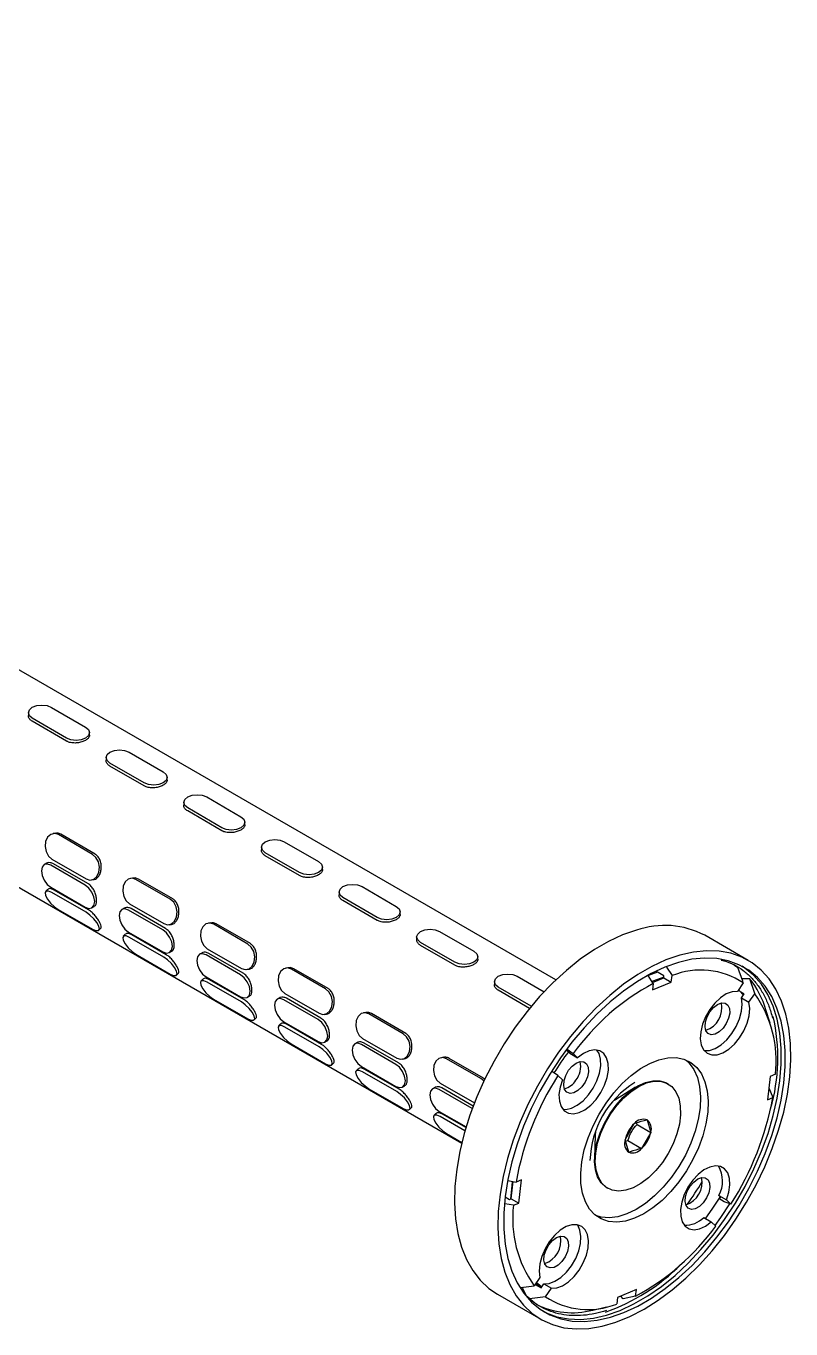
# Model space of a CAD drawing. Extents: x 0 to 3125, y 0 to 2290.
# Drawn here: x 2128.4 to 2270.1, y 1228.9 to 1470.2 of the extents above; entities that cross this region are included whole.
import ezdxf

# ---------------------------------------------------------------- set-up
doc = ezdxf.new("R2010")
doc.units = 0
doc.header["$LTSCALE"] = 10
doc.header["$MEASUREMENT"] = 0
doc.layers.get('0').update_dxf_attribs({"linetype": 'CONTINUOUS'})

msp = doc.modelspace()

# ---------------------------------------------------------------- linework, layer by layer
at = {"color": 7, "linetype": 'Continuous', "lineweight": 25}
for p, q in [((2226.54, 1293.56), (1893.51, 1485.82)), ((1876.06, 1455.6), (2209.1, 1263.34)), ((2128.85, 1343.04), (2128.85, 1342.56)), ((2135.93, 1338.36), (2129.58, 1342.02)), ((2133.11, 1344.05), (2139.45, 1340.39)), ((2135.93, 1337.8), (2129.58, 1341.47)), ((2140.18, 1338.89), (2140.18, 1339.37)), ((2143.23, 1334.74), (2143.23, 1334.26)), ((2147.49, 1335.75), (2153.83, 1332.09)), ((2150.31, 1330.06), (2143.96, 1333.72)), ((2150.31, 1329.5), (2143.96, 1333.16)), ((2154.56, 1330.59), (2154.56, 1331.07)), ((2161.87, 1327.45), (2168.22, 1323.78)), ((2157.62, 1326.43), (2157.62, 1325.95)), ((2164.69, 1321.75), (2158.35, 1325.42)), ((2164.69, 1321.2), (2158.35, 1324.86)), ((2168.95, 1322.29), (2168.95, 1322.77)), ((2133.83, 1320.74), (2133.41, 1320.68)), ((2140.75, 1316.81), (2134.4, 1320.47)), ((2141.2, 1316.88), (2134.85, 1320.54)), ((2172, 1318.13), (2172, 1317.65)), ((2176.25, 1319.15), (2182.6, 1315.48)), ((2133.19, 1315.95), (2139.54, 1312.29)), ((2179.07, 1313.45), (2172.73, 1317.11)), ((2179.07, 1312.9), (2172.73, 1316.56)), ((2132.2, 1315.16), (2131.78, 1314.92)), ((2139.38, 1311.13), (2133.03, 1314.79)), ((2139.85, 1311.41), (2133.51, 1315.07)), ((2183.33, 1313.98), (2183.33, 1314.46)), ((2133.03, 1310.72), (2139.37, 1307.06)), ((2140.53, 1312.09), (2140.94, 1312.15)), ((2148.21, 1312.44), (2147.79, 1312.37)), ((2155.13, 1308.51), (2148.78, 1312.17)), ((2155.58, 1308.58), (2149.23, 1312.24)), ((2190.64, 1310.84), (2196.98, 1307.18)), ((2132.41, 1310.33), (2132.03, 1309.95)), ((2139.53, 1306.09), (2133.19, 1309.75)), ((2139.99, 1306.54), (2133.64, 1310.2)), ((2186.38, 1309.83), (2186.38, 1309.35)), ((2193.46, 1305.15), (2187.11, 1308.81)), ((2193.46, 1304.59), (2187.11, 1308.26)), ((2134.39, 1306.62), (2140.74, 1302.96)), ((2140.62, 1306.94), (2141.04, 1307.18)), ((2146.58, 1306.85), (2146.17, 1306.61)), ((2153.76, 1302.83), (2147.41, 1306.49)), ((2147.58, 1307.65), (2153.92, 1303.99)), ((2154.24, 1303.1), (2147.89, 1306.77)), ((2197.71, 1305.68), (2197.71, 1306.16)), ((2154.91, 1303.78), (2155.33, 1303.85)), ((2162.59, 1304.14), (2162.18, 1304.07)), ((2169.51, 1300.21), (2163.17, 1303.87)), ((2169.96, 1300.28), (2163.62, 1303.94)), ((2141.9, 1302.76), (2142.27, 1303.13)), ((2146.79, 1302.02), (2146.41, 1301.65)), ((2147.41, 1302.42), (2153.76, 1298.76)), ((2153.92, 1297.79), (2147.57, 1301.45)), ((2154.37, 1298.23), (2148.02, 1301.9)), ((2200.76, 1301.52), (2200.76, 1301.04)), ((2205.02, 1302.54), (2211.37, 1298.88)), ((2262.13, 1297.19), (2254.11, 1301.83)), ((2155, 1298.63), (2155.42, 1298.87)), ((2160.96, 1298.55), (2160.55, 1298.31)), ((2161.96, 1299.35), (2168.3, 1295.68)), ((2168.62, 1294.8), (2162.27, 1298.46)), ((2207.84, 1296.84), (2201.49, 1300.51)), ((2207.84, 1296.29), (2201.49, 1299.95)), ((2148.78, 1298.32), (2155.12, 1294.65)), ((2168.14, 1294.53), (2161.8, 1298.19)), ((2212.1, 1297.38), (2212.1, 1297.86)), ((2259.51, 1296.39), (2260.27, 1295.86)), ((2156.28, 1294.45), (2156.66, 1294.83)), ((2161.17, 1293.72), (2160.8, 1293.35)), ((2161.79, 1294.12), (2168.14, 1290.45)), ((2168.75, 1289.93), (2162.41, 1293.59)), ((2169.29, 1295.48), (2169.71, 1295.55)), ((2176.98, 1295.83), (2176.56, 1295.77)), ((2183.89, 1291.9), (2177.55, 1295.57)), ((2184.34, 1291.97), (2178, 1295.64)), ((2219.4, 1294.24), (2224.36, 1291.37)), ((2244.57, 1292.91), (2243.61, 1294.39)), ((2245.37, 1294.99), (2243.71, 1294.4)), ((2244.45, 1293.1), (2246.51, 1293.96)), ((2246.55, 1294.31), (2245.04, 1295.19)), ((2246.51, 1293.96), (2246.55, 1294.31)), ((2246.51, 1293.96), (2247.92, 1293.15)), ((2247.04, 1295.92), (2248.06, 1294.36)), ((2247.92, 1293.15), (2248.06, 1294.36)), ((2260.97, 1293.84), (2262.39, 1293.84)), ((2168.3, 1289.48), (2161.95, 1293.15)), ((2215.15, 1293.22), (2215.15, 1292.74)), ((2221.99, 1288.68), (2215.88, 1292.2)), ((2221.68, 1288.3), (2215.88, 1291.65)), ((2244.43, 1291.7), (2247.92, 1293.15)), ((2244.57, 1292.91), (2244.43, 1291.7)), ((2261.25, 1293.01), (2260.18, 1291.45)), ((2261.4, 1290.98), (2260.76, 1291.35)), ((2163.16, 1290.01), (2169.5, 1286.35)), ((2169.38, 1290.33), (2169.8, 1290.57)), ((2175.35, 1290.25), (2174.93, 1290.01)), ((2182.52, 1286.22), (2176.18, 1289.89)), ((2176.34, 1291.04), (2182.69, 1287.38)), ((2183, 1286.5), (2176.66, 1290.16)), ((2260.89, 1290.24), (2261.4, 1290.98)), ((2260.89, 1290.24), (2262.3, 1289.43)), ((2262.3, 1289.43), (2263.38, 1290.98)), ((2170.66, 1286.15), (2171.04, 1286.53)), ((2183.67, 1287.18), (2184.09, 1287.24)), ((2191.36, 1287.53), (2190.94, 1287.46)), ((2198.28, 1283.6), (2191.93, 1287.26)), ((2198.73, 1283.67), (2192.38, 1287.33)), ((2266.22, 1285.54), (2265.45, 1288.01)), ((2175.56, 1285.42), (2175.18, 1285.04)), ((2176.18, 1285.81), (2182.52, 1282.15)), ((2182.68, 1281.18), (2176.34, 1284.84)), ((2183.13, 1281.63), (2176.79, 1285.29)), ((2177.54, 1281.71), (2183.89, 1278.05)), ((2183.77, 1282.03), (2184.18, 1282.27)), ((2189.73, 1281.95), (2189.31, 1281.71)), ((2196.91, 1277.92), (2190.56, 1281.58)), ((2190.72, 1282.74), (2197.07, 1279.08)), ((2197.38, 1278.2), (2191.04, 1281.86)), ((2205.74, 1279.23), (2205.33, 1279.16)), ((2228.76, 1280.33), (2228.39, 1280.55)), ((2228.61, 1280.71), (2229.75, 1279.93)), ((2229.15, 1279.97), (2228.76, 1280.33)), ((2229.15, 1279.97), (2230.56, 1279.15)), ((2230.56, 1279.15), (2229.75, 1279.93)), ((2185.04, 1277.85), (2185.42, 1278.22)), ((2189.94, 1277.12), (2189.56, 1276.74)), ((2190.56, 1277.51), (2196.9, 1273.85)), ((2197.52, 1273.33), (2191.17, 1276.99)), ((2198.06, 1278.88), (2198.47, 1278.94)), ((2212.66, 1275.3), (2206.31, 1278.96)), ((2213.11, 1275.37), (2206.76, 1279.03)), ((2226.93, 1275.85), (2225.76, 1276.66)), ((2197.07, 1272.88), (2190.72, 1276.54)), ((2205.11, 1274.44), (2211.45, 1270.78)), ((2213.2, 1274.85), (2212.66, 1275.3)), ((2226.93, 1275.85), (2227.74, 1275.08)), ((2247.33, 1274.31), (2247.18, 1274.4)), ((2266.23, 1275.67), (2265.74, 1271.36)), ((2267.21, 1276.08), (2266.23, 1275.67)), ((2191.92, 1273.41), (2198.27, 1269.75)), ((2198.15, 1273.72), (2198.57, 1273.96)), ((2204.11, 1273.64), (2203.7, 1273.4)), ((2211.06, 1269.75), (2204.94, 1273.28)), ((2211.23, 1270.21), (2205.42, 1273.56)), ((2241.31, 1273.68), (2237.57, 1271.36)), ((2265.99, 1273.58), (2266.01, 1273.57)), ((2266.01, 1273.57), (2266.72, 1271.77)), ((2199.43, 1269.55), (2199.8, 1269.92)), ((2265.74, 1271.36), (2266.72, 1271.77)), ((2204.32, 1268.81), (2203.94, 1268.44)), ((2204.94, 1269.21), (2209.91, 1266.34)), ((2209.69, 1265.59), (2205.1, 1268.24)), ((2209.87, 1266.2), (2205.55, 1268.69)), ((2241.58, 1266.79), (2241.44, 1267.13)), ((2243.44, 1267.65), (2244.11, 1265.33)), ((2206.31, 1265.11), (2209.13, 1263.48)), ((2233.84, 1264.89), (2233.7, 1260.5)), ((2239.37, 1263.96), (2241.07, 1266.96)), ((2241.58, 1266.79), (2244.11, 1265.33)), ((2244.11, 1265.33), (2242.42, 1262.32)), ((2240.05, 1261.63), (2239.37, 1263.96)), ((2239.44, 1263.72), (2239.88, 1263.79)), ((2239.88, 1263.79), (2242.42, 1262.32)), ((2217.63, 1256.41), (2219.16, 1256.13)), ((2218.25, 1253.04), (2218.61, 1256.23)), ((2220.15, 1256.54), (2219.16, 1256.13)), ((2219.66, 1252.23), (2220.15, 1256.54)), ((2236.01, 1255.06), (2236.16, 1254.97)), ((2217.13, 1253.4), (2217.96, 1252.92)), ((2217.96, 1252.92), (2218.25, 1253.04)), ((2218.25, 1253.04), (2219.66, 1252.23)), ((2255.64, 1251.29), (2256.99, 1253.34)), ((2256.73, 1253.64), (2258.14, 1252.82)), ((2257.12, 1253.27), (2256.73, 1253.64)), ((2257.69, 1252.46), (2256.73, 1253.09)), ((2256.99, 1253.34), (2257.12, 1253.27)), ((2258.95, 1252.05), (2258.14, 1252.82)), ((2218.67, 1251.82), (2217.07, 1252.11)), ((2218.67, 1251.82), (2219.66, 1252.23)), ((2254.18, 1249.27), (2255.64, 1251.29)), ((2253.92, 1249.56), (2255.33, 1248.75)), ((2255.33, 1248.75), (2256.14, 1247.97)), ((2223.59, 1238.47), (2222.51, 1236.92)), ((2221.04, 1235.15), (2220.27, 1236.63)), ((2222.68, 1237.16), (2223.79, 1236.52)), ((2223.55, 1236.87), (2223.89, 1236.67)), ((2223.79, 1236.52), (2224.3, 1237.26)), ((2224.3, 1237.26), (2225.71, 1236.45)), ((2224.63, 1234.89), (2225.71, 1236.45)), ((2241.46, 1236.2), (2237.96, 1234.75)), ((2241.32, 1234.99), (2241.46, 1236.2)), ((2215.72, 1235.34), (2223.75, 1230.7)), ((2237.96, 1234.75), (2237.83, 1233.54)), ((2239.01, 1234.48), (2238.59, 1235.01)), ((2241.32, 1234.99), (2239.01, 1234.48)), ((2233.36, 1232.42), (2235.89, 1233))]:
    msp.add_line(p, q, dxfattribs=at)
at = {"color": 7, "linetype": 'Continuous', "lineweight": 25, "flags": 128}
for points in [[(2129.58, 1342.02), (2129.04, 1342.49), (2128.85, 1343.04), (2129.04, 1343.59), (2129.58, 1344.06), (2130.39, 1344.37), (2131.34, 1344.48), (2132.3, 1344.37), (2133.11, 1344.05)], [(2139.45, 1340.39), (2139.99, 1339.92), (2140.18, 1339.37), (2139.99, 1338.82), (2139.45, 1338.36), (2138.64, 1338.05), (2137.69, 1337.94), (2136.74, 1338.05), (2135.93, 1338.36)], [(2143.96, 1333.72), (2143.42, 1334.19), (2143.23, 1334.74), (2143.42, 1335.29), (2143.96, 1335.75), (2144.77, 1336.06), (2145.73, 1336.17), (2146.68, 1336.06), (2147.49, 1335.75)], [(2153.83, 1332.09), (2154.38, 1331.62), (2154.56, 1331.07), (2154.38, 1330.52), (2153.83, 1330.05), (2153.03, 1329.74), (2152.07, 1329.63), (2151.12, 1329.74), (2150.31, 1330.06)], [(2158.35, 1325.42), (2157.81, 1325.88), (2157.62, 1326.43), (2157.81, 1326.98), (2158.35, 1327.45), (2159.16, 1327.76), (2160.11, 1327.87), (2161.06, 1327.76), (2161.87, 1327.45)], [(2168.22, 1323.78), (2168.76, 1323.32), (2168.95, 1322.77), (2168.76, 1322.22), (2168.22, 1321.75), (2167.41, 1321.44), (2166.45, 1321.33), (2165.5, 1321.44), (2164.69, 1321.75)], [(2134.4, 1320.47), (2133.68, 1320.69), (2132.98, 1320.53), (2132.4, 1320.02), (2132.03, 1319.23), (2131.94, 1318.29), (2132.12, 1317.33), (2132.56, 1316.51), (2133.19, 1315.95)], [(2172.73, 1317.11), (2172.19, 1317.58), (2172, 1318.13), (2172.19, 1318.68), (2172.73, 1319.15), (2173.54, 1319.46), (2174.49, 1319.57), (2175.45, 1319.46), (2176.25, 1319.15)], [(2139.54, 1312.29), (2140.26, 1312.07), (2140.96, 1312.23), (2141.54, 1312.75), (2141.9, 1313.53), (2142, 1314.48), (2141.82, 1315.43), (2141.37, 1316.25), (2140.75, 1316.81)], [(2182.6, 1315.48), (2183.14, 1315.02), (2183.33, 1314.46), (2183.14, 1313.91), (2182.6, 1313.45), (2181.79, 1313.14), (2180.84, 1313.03), (2179.88, 1313.14), (2179.07, 1313.45)], [(2133.03, 1314.79), (2132.36, 1315.03), (2131.78, 1314.92), (2131.4, 1314.48), (2131.27, 1313.78), (2131.4, 1312.92), (2131.78, 1312.04), (2132.35, 1311.27), (2133.03, 1310.72)], [(2139.37, 1307.06), (2140.05, 1306.82), (2140.62, 1306.94), (2141, 1307.38), (2141.14, 1308.08), (2141, 1308.93), (2140.62, 1309.82), (2140.05, 1310.59), (2139.38, 1311.13)], [(2148.78, 1312.17), (2148.06, 1312.39), (2147.36, 1312.23), (2146.78, 1311.72), (2146.42, 1310.93), (2146.32, 1309.99), (2146.51, 1309.03), (2146.95, 1308.21), (2147.58, 1307.65)], [(2187.11, 1308.81), (2186.57, 1309.28), (2186.38, 1309.83), (2186.57, 1310.38), (2187.11, 1310.84), (2187.92, 1311.15), (2188.87, 1311.26), (2189.83, 1311.15), (2190.64, 1310.84)], [(2133.19, 1309.75), (2132.56, 1310.02), (2132.12, 1310.01), (2131.93, 1309.73), (2132.03, 1309.2), (2132.39, 1308.53), (2132.97, 1307.8), (2133.67, 1307.13), (2134.39, 1306.62)], [(2153.92, 1303.99), (2154.64, 1303.77), (2155.34, 1303.93), (2155.92, 1304.44), (2156.29, 1305.23), (2156.38, 1306.17), (2156.2, 1307.13), (2155.76, 1307.95), (2155.13, 1308.51)], [(2140.74, 1302.96), (2141.37, 1302.69), (2141.81, 1302.7), (2142, 1302.98), (2141.9, 1303.51), (2141.53, 1304.18), (2140.96, 1304.91), (2140.26, 1305.58), (2139.53, 1306.09)], [(2147.41, 1306.49), (2146.74, 1306.73), (2146.17, 1306.61), (2145.78, 1306.17), (2145.65, 1305.47), (2145.78, 1304.62), (2146.16, 1303.74), (2146.74, 1302.96), (2147.41, 1302.42)], [(2196.98, 1307.18), (2197.52, 1306.71), (2197.71, 1306.16), (2197.52, 1305.61), (2196.98, 1305.15), (2196.17, 1304.83), (2195.22, 1304.72), (2194.27, 1304.83), (2193.46, 1305.15)], [(2163.17, 1303.87), (2162.45, 1304.09), (2161.74, 1303.93), (2161.16, 1303.41), (2160.8, 1302.63), (2160.7, 1301.68), (2160.89, 1300.73), (2161.33, 1299.91), (2161.96, 1299.35)], [(2147.57, 1301.45), (2146.94, 1301.72), (2146.5, 1301.71), (2146.32, 1301.42), (2146.41, 1300.9), (2146.78, 1300.22), (2147.35, 1299.5), (2148.06, 1298.83), (2148.78, 1298.32)], [(2153.76, 1298.76), (2154.43, 1298.52), (2155, 1298.63), (2155.38, 1299.07), (2155.52, 1299.77), (2155.39, 1300.63), (2155, 1301.51), (2154.43, 1302.28), (2153.76, 1302.83)], [(2201.49, 1300.51), (2200.95, 1300.97), (2200.76, 1301.52), (2200.95, 1302.07), (2201.49, 1302.54), (2202.3, 1302.85), (2203.26, 1302.96), (2204.21, 1302.85), (2205.02, 1302.54)], [(2241.48, 1302.79), (2238.91, 1301.89), (2236.3, 1300.68), (2233.67, 1299.18), (2231.06, 1297.39), (2228.49, 1295.32), (2225.97, 1293.01), (2223.54, 1290.48), (2221.21, 1287.73), (2219.02, 1284.81), (2216.97, 1281.74), (2215.09, 1278.54), (2213.39, 1275.25), (2211.89, 1271.9), (2210.61, 1268.52), (2209.56, 1265.14), (2208.74, 1261.79), (2208.17, 1258.5), (2207.85, 1255.31), (2207.78, 1252.24), (2207.96, 1249.32), (2208.4, 1246.59), (2209.08, 1244.06), (2210, 1241.76), (2211.16, 1239.71), (2212.54, 1237.92), (2214.13, 1236.43), (2215.72, 1235.34)], [(2161.8, 1298.19), (2161.12, 1298.42), (2160.55, 1298.31), (2160.17, 1297.87), (2160.03, 1297.17), (2160.17, 1296.31), (2160.55, 1295.43), (2161.12, 1294.66), (2161.79, 1294.12)], [(2168.3, 1295.68), (2169.02, 1295.47), (2169.73, 1295.63), (2170.3, 1296.14), (2170.67, 1296.93), (2170.77, 1297.87), (2170.58, 1298.82), (2170.14, 1299.64), (2169.51, 1300.21)], [(2211.37, 1298.88), (2211.91, 1298.41), (2212.1, 1297.86), (2211.91, 1297.31), (2211.37, 1296.84), (2210.56, 1296.53), (2209.6, 1296.42), (2208.65, 1296.53), (2207.84, 1296.84)], [(2249.51, 1298.15), (2246.93, 1297.26), (2244.32, 1296.05), (2241.7, 1294.54), (2239.09, 1292.75), (2236.51, 1290.69), (2234, 1288.38), (2231.57, 1285.84), (2229.24, 1283.1), (2227.04, 1280.18), (2224.99, 1277.1), (2223.11, 1273.91), (2221.42, 1270.62), (2219.92, 1267.27), (2218.64, 1263.88), (2217.59, 1260.5), (2216.77, 1257.15), (2216.2, 1253.87), (2215.88, 1250.67), (2215.81, 1247.61), (2215.99, 1244.69), (2216.42, 1241.95), (2217.11, 1239.42), (2218.03, 1237.12), (2219.19, 1235.07), (2220.57, 1233.29), (2222.15, 1231.8), (2223.93, 1230.6), (2225.89, 1229.72), (2228.01, 1229.15), (2230.27, 1228.92), (2232.64, 1229), (2235.12, 1229.42), (2237.66, 1230.16), (2240.25, 1231.21), (2242.87, 1232.57), (2245.49, 1234.22), (2248.09, 1236.15), (2250.64, 1238.33), (2253.12, 1240.76), (2255.5, 1243.41), (2257.76, 1246.24), (2259.89, 1249.24), (2261.85, 1252.38), (2263.64, 1255.63), (2265.24, 1258.95), (2266.63, 1262.32), (2267.8, 1265.71), (2268.74, 1269.08), (2269.43, 1272.4), (2269.88, 1275.64), (2270.08, 1278.78), (2270.02, 1281.77), (2269.71, 1284.6), (2269.15, 1287.24), (2268.35, 1289.66), (2267.31, 1291.83), (2266.04, 1293.75), (2264.55, 1295.39), (2262.87, 1296.74), (2260.99, 1297.78), (2258.95, 1298.5), (2256.76, 1298.91), (2254.44, 1298.98), (2252.02, 1298.73), (2249.51, 1298.15)], [(2155.12, 1294.65), (2155.75, 1294.38), (2156.19, 1294.39), (2156.38, 1294.68), (2156.28, 1295.2), (2155.92, 1295.88), (2155.34, 1296.61), (2154.64, 1297.28), (2153.92, 1297.79)], [(2249.25, 1296.82), (2246.74, 1295.94), (2244.19, 1294.76), (2241.63, 1293.28), (2239.08, 1291.51), (2236.57, 1289.48), (2234.12, 1287.21), (2231.76, 1284.71), (2229.5, 1282.01), (2227.38, 1279.14), (2225.4, 1276.12), (2223.59, 1272.98), (2221.97, 1269.76), (2220.55, 1266.48), (2219.35, 1263.17), (2218.37, 1259.88), (2217.63, 1256.62), (2217.13, 1253.43), (2216.89, 1250.35), (2216.89, 1247.39), (2217.14, 1244.6), (2217.65, 1241.99), (2218.39, 1239.59), (2219.38, 1237.43), (2220.58, 1235.52), (2222.01, 1233.89), (2223.64, 1232.55), (2225.45, 1231.51), (2227.43, 1230.78), (2229.56, 1230.37), (2231.82, 1230.28), (2234.19, 1230.52), (2236.64, 1231.08), (2239.15, 1231.96), (2241.7, 1233.14), (2244.26, 1234.62), (2246.8, 1236.39), (2249.31, 1238.42), (2251.76, 1240.69), (2254.13, 1243.19), (2256.38, 1245.89), (2258.51, 1248.76), (2260.49, 1251.78), (2262.29, 1254.92), (2263.91, 1258.14), (2265.33, 1261.42), (2266.54, 1264.73), (2267.52, 1268.02), (2268.26, 1271.28), (2268.75, 1274.47), (2269, 1277.55), (2269, 1280.51), (2268.74, 1283.3), (2268.24, 1285.91), (2267.49, 1288.31), (2266.51, 1290.47), (2265.3, 1292.38), (2263.88, 1294.01), (2262.25, 1295.35), (2260.44, 1296.39), (2258.46, 1297.12), (2256.33, 1297.53), (2254.07, 1297.62), (2251.7, 1297.38), (2249.25, 1296.82)], [(2224.15, 1232.21), (2224.74, 1231.91), (2226.72, 1231.18), (2228.85, 1230.77), (2231.11, 1230.69), (2233.48, 1230.93), (2235.93, 1231.49), (2238.44, 1232.36), (2240.99, 1233.55), (2243.55, 1235.03), (2246.1, 1236.79), (2248.61, 1238.82), (2251.06, 1241.1), (2253.42, 1243.6), (2255.68, 1246.3), (2257.8, 1249.17), (2259.78, 1252.19), (2261.59, 1255.33), (2263.21, 1258.55), (2264.63, 1261.83), (2265.83, 1265.13), (2266.81, 1268.43), (2267.55, 1271.69), (2268.05, 1274.87), (2268.29, 1277.96), (2268.29, 1280.91), (2268.04, 1283.71), (2267.53, 1286.32), (2266.79, 1288.71), (2265.81, 1290.88), (2264.6, 1292.78), (2263.17, 1294.42), (2261.54, 1295.76), (2261.03, 1296.1)], [(2168.14, 1290.45), (2168.81, 1290.22), (2169.38, 1290.33), (2169.77, 1290.77), (2169.9, 1291.47), (2169.77, 1292.33), (2169.39, 1293.21), (2168.81, 1293.98), (2168.14, 1294.53)], [(2177.55, 1295.57), (2176.83, 1295.78), (2176.13, 1295.62), (2175.55, 1295.11), (2175.18, 1294.32), (2175.09, 1293.38), (2175.27, 1292.43), (2175.71, 1291.61), (2176.34, 1291.04)], [(2215.88, 1292.2), (2215.34, 1292.67), (2215.15, 1293.22), (2215.34, 1293.77), (2215.88, 1294.24), (2216.69, 1294.55), (2217.64, 1294.66), (2218.59, 1294.55), (2219.4, 1294.24)], [(2246.53, 1294.1), (2244.49, 1293.33), (2244.43, 1293.3)], [(2261.25, 1293.01), (2261.15, 1293.32), (2260.27, 1295.86)], [(2262.39, 1293.84), (2263.27, 1291.3), (2263.38, 1290.98)], [(2161.95, 1293.15), (2161.33, 1293.42), (2160.88, 1293.41), (2160.7, 1293.12), (2160.79, 1292.6), (2161.16, 1291.92), (2161.74, 1291.19), (2162.44, 1290.52), (2163.16, 1290.01)], [(2182.69, 1287.38), (2183.41, 1287.16), (2184.11, 1287.32), (2184.69, 1287.84), (2185.05, 1288.62), (2185.15, 1289.57), (2184.96, 1290.52), (2184.52, 1291.34), (2183.89, 1291.9)], [(2260.18, 1291.45), (2259.18, 1291.38), (2258.1, 1290.97), (2257.01, 1290.26), (2255.97, 1289.28), (2255.04, 1288.09), (2254.26, 1286.75), (2253.69, 1285.34), (2253.36, 1283.95), (2253.28, 1282.65), (2253.47, 1281.51), (2253.9, 1280.6), (2254.56, 1279.98), (2255.4, 1279.66), (2256.39, 1279.69), (2257.46, 1280.04), (2258.55, 1280.71), (2259.6, 1281.66), (2260.55, 1282.82), (2261.35, 1284.14), (2261.96, 1285.54), (2262.33, 1286.94), (2262.44, 1288.26), (2262.3, 1289.43)], [(2261.26, 1290.78), (2260.61, 1291.51), (2260.38, 1291.74)], [(2169.5, 1286.35), (2170.13, 1286.08), (2170.57, 1286.09), (2170.76, 1286.38), (2170.66, 1286.9), (2170.3, 1287.58), (2169.72, 1288.3), (2169.02, 1288.97), (2168.3, 1289.48)], [(2176.18, 1289.89), (2175.5, 1290.12), (2174.93, 1290.01), (2174.55, 1289.57), (2174.41, 1288.87), (2174.55, 1288.01), (2174.93, 1287.13), (2175.5, 1286.36), (2176.18, 1285.81)], [(2253.99, 1280.48), (2254.98, 1280.5), (2256.05, 1280.86), (2257.14, 1281.53), (2258.19, 1282.47), (2259.14, 1283.63), (2259.94, 1284.95), (2260.55, 1286.35), (2260.92, 1287.75), (2261.03, 1289.07), (2260.89, 1290.24)], [(2255.07, 1287.68), (2255.74, 1288.47), (2256.49, 1289.03), (2257.23, 1289.3), (2257.89, 1289.25), (2258.39, 1288.9), (2258.68, 1288.26), (2258.73, 1287.42), (2258.54, 1286.47), (2258.11, 1285.5), (2257.51, 1284.63), (2256.79, 1283.95), (2256.04, 1283.52), (2255.33, 1283.41), (2254.74, 1283.62), (2254.34, 1284.12), (2254.17, 1284.87), (2254.24, 1285.78), (2254.55, 1286.75), (2255.07, 1287.68)], [(2191.93, 1287.26), (2191.21, 1287.48), (2190.51, 1287.32), (2189.93, 1286.81), (2189.56, 1286.02), (2189.47, 1285.08), (2189.65, 1284.12), (2190.09, 1283.3), (2190.72, 1282.74)], [(2176.34, 1284.84), (2175.71, 1285.11), (2175.27, 1285.1), (2175.08, 1284.82), (2175.18, 1284.29), (2175.54, 1283.62), (2176.12, 1282.89), (2176.82, 1282.22), (2177.54, 1281.71)], [(2182.52, 1282.15), (2183.2, 1281.92), (2183.77, 1282.03), (2184.15, 1282.47), (2184.28, 1283.17), (2184.15, 1284.03), (2183.77, 1284.91), (2183.2, 1285.68), (2182.52, 1286.22)], [(2190.56, 1281.58), (2189.89, 1281.82), (2189.31, 1281.71), (2188.93, 1281.27), (2188.8, 1280.56), (2188.93, 1279.71), (2189.31, 1278.83), (2189.88, 1278.06), (2190.56, 1277.51)], [(2197.07, 1279.08), (2197.79, 1278.86), (2198.49, 1279.02), (2199.07, 1279.53), (2199.44, 1280.32), (2199.53, 1281.26), (2199.35, 1282.22), (2198.9, 1283.04), (2198.28, 1283.6)], [(2183.89, 1278.05), (2184.52, 1277.78), (2184.96, 1277.79), (2185.14, 1278.08), (2185.05, 1278.6), (2184.68, 1279.27), (2184.11, 1280), (2183.4, 1280.67), (2182.68, 1281.18)], [(2206.31, 1278.96), (2205.59, 1279.18), (2204.89, 1279.02), (2204.31, 1278.5), (2203.95, 1277.72), (2203.85, 1276.77), (2204.04, 1275.82), (2204.48, 1275), (2205.11, 1274.44)], [(2227.74, 1275.08), (2227.31, 1273.67), (2227.12, 1272.32), (2227.19, 1271.1), (2227.52, 1270.09), (2228.09, 1269.34), (2228.86, 1268.89), (2229.79, 1268.77), (2230.83, 1268.99), (2231.92, 1269.53), (2233, 1270.36), (2234, 1271.44), (2234.87, 1272.7), (2235.56, 1274.08), (2236.03, 1275.49), (2236.26, 1276.85), (2236.23, 1278.09), (2235.94, 1279.14), (2235.4, 1279.93), (2234.66, 1280.43), (2233.75, 1280.6), (2232.73, 1280.44), (2231.64, 1279.94), (2230.56, 1279.15)], [(2227.83, 1269.61), (2228.38, 1269.59), (2229.42, 1269.8), (2230.51, 1270.34), (2231.59, 1271.17), (2232.59, 1272.25), (2233.46, 1273.52), (2234.15, 1274.89), (2234.62, 1276.3), (2234.85, 1277.66), (2234.82, 1278.91), (2234.53, 1279.95), (2234.15, 1280.57)], [(2235.83, 1270.73), (2237.28, 1272.65), (2238.85, 1274.38), (2240.51, 1275.89), (2242.22, 1277.14), (2243.94, 1278.11), (2245.64, 1278.78), (2247.29, 1279.14), (2248.84, 1279.17), (2250.27, 1278.87), (2251.54, 1278.26), (2252.63, 1277.35), (2253.51, 1276.14), (2254.16, 1274.68), (2254.58, 1272.99), (2254.75, 1271.11), (2254.67, 1269.07), (2254.33, 1266.92), (2253.76, 1264.71), (2252.95, 1262.49), (2251.93, 1260.3), (2250.72, 1258.18), (2249.34, 1256.19), (2247.83, 1254.36), (2246.21, 1252.73), (2244.53, 1251.35), (2242.81, 1250.23), (2241.09, 1249.41), (2239.41, 1248.9), (2237.81, 1248.71), (2236.31, 1248.84), (2234.96, 1249.29), (2233.78, 1250.06), (2232.79, 1251.12), (2232.02, 1252.46), (2231.48, 1254.04), (2231.19, 1255.83), (2231.15, 1257.8), (2231.36, 1259.89), (2231.81, 1262.08), (2232.5, 1264.3), (2233.42, 1266.51), (2234.54, 1268.67), (2235.83, 1270.73)], [(2190.72, 1276.54), (2190.09, 1276.81), (2189.65, 1276.8), (2189.46, 1276.51), (2189.56, 1275.99), (2189.92, 1275.32), (2190.5, 1274.59), (2191.2, 1273.92), (2191.92, 1273.41)], [(2196.9, 1273.85), (2197.58, 1273.61), (2198.15, 1273.72), (2198.53, 1274.16), (2198.67, 1274.87), (2198.53, 1275.72), (2198.15, 1276.6), (2197.58, 1277.38), (2196.91, 1277.92)], [(2228.91, 1276.82), (2229.58, 1277.6), (2230.32, 1278.16), (2231.06, 1278.44), (2231.72, 1278.39), (2232.22, 1278.03), (2232.52, 1277.4), (2232.57, 1276.56), (2232.37, 1275.6), (2231.95, 1274.64), (2231.35, 1273.76), (2230.63, 1273.08), (2229.87, 1272.66), (2229.16, 1272.54), (2228.58, 1272.75), (2228.17, 1273.25), (2228, 1274), (2228.07, 1274.91), (2228.39, 1275.88), (2228.91, 1276.82)], [(2250.56, 1278.77), (2251.22, 1278.16), (2252.1, 1276.96), (2252.75, 1275.49), (2253.17, 1273.8), (2253.34, 1271.92), (2253.26, 1269.88), (2252.92, 1267.74), (2252.35, 1265.53), (2251.54, 1263.3), (2250.52, 1261.11), (2249.31, 1258.99), (2247.93, 1257), (2246.42, 1255.17), (2244.8, 1253.55), (2243.12, 1252.16), (2241.4, 1251.05), (2239.68, 1250.23), (2238, 1249.71), (2236.4, 1249.52), (2234.9, 1249.65), (2233.92, 1249.94)], [(2236.01, 1255.06), (2235.78, 1255.2), (2234.92, 1256), (2234.27, 1257.09), (2233.86, 1258.41), (2233.7, 1259.94), (2233.79, 1261.63), (2234.13, 1263.41), (2234.72, 1265.24), (2235.52, 1267.05), (2236.52, 1268.78), (2237.68, 1270.39), (2238.97, 1271.81), (2240.34, 1273.01), (2241.75, 1273.94), (2243.16, 1274.57), (2244.51, 1274.89), (2245.78, 1274.88), (2246.91, 1274.54), (2247.18, 1274.4)], [(2249.41, 1266.86), (2248.94, 1265.05), (2248.25, 1263.22), (2247.34, 1261.44), (2246.26, 1259.77), (2245.03, 1258.25), (2243.69, 1256.93), (2242.3, 1255.86), (2240.88, 1255.08), (2239.49, 1254.6), (2238.18, 1254.45), (2236.98, 1254.62), (2235.93, 1255.12), (2235.07, 1255.92), (2234.42, 1257), (2234.01, 1258.33), (2233.85, 1259.86), (2233.94, 1261.54), (2234.28, 1263.32), (2234.87, 1265.15), (2235.67, 1266.96), (2236.67, 1268.7), (2237.83, 1270.3), (2239.12, 1271.72), (2240.49, 1272.92), (2241.9, 1273.85), (2243.31, 1274.48), (2244.66, 1274.8), (2245.93, 1274.79), (2247.06, 1274.46), (2248.01, 1273.8), (2248.77, 1272.86), (2249.3, 1271.65), (2249.59, 1270.22), (2249.62, 1268.6), (2249.41, 1266.86)], [(2198.27, 1269.75), (2198.9, 1269.48), (2199.34, 1269.48), (2199.53, 1269.77), (2199.43, 1270.29), (2199.07, 1270.97), (2198.49, 1271.7), (2197.79, 1272.37), (2197.07, 1272.88)], [(2204.94, 1273.28), (2204.27, 1273.51), (2203.7, 1273.4), (2203.31, 1272.96), (2203.18, 1272.26), (2203.31, 1271.4), (2203.69, 1270.52), (2204.27, 1269.75), (2204.94, 1269.21)], [(2237.57, 1271.36), (2237.24, 1271.14), (2237.09, 1271.03)], [(2205.1, 1268.24), (2204.47, 1268.51), (2204.03, 1268.5), (2203.85, 1268.21), (2203.94, 1267.69), (2204.31, 1267.01), (2204.88, 1266.28), (2205.59, 1265.61), (2206.31, 1265.11)], [(2233.89, 1265.48), (2233.87, 1265.37), (2233.84, 1264.89)], [(2258.14, 1252.82), (2258.58, 1254.23), (2258.77, 1255.58), (2258.69, 1256.8), (2258.36, 1257.81), (2257.8, 1258.56), (2257.03, 1259.01), (2256.1, 1259.13), (2255.06, 1258.91), (2253.97, 1258.37), (2252.89, 1257.54), (2251.89, 1256.46), (2251.01, 1255.2), (2250.32, 1253.82), (2249.85, 1252.41), (2249.63, 1251.05), (2249.66, 1249.81), (2249.95, 1248.76), (2250.48, 1247.97), (2251.22, 1247.47), (2252.13, 1247.3), (2253.16, 1247.46), (2254.25, 1247.96), (2255.33, 1248.75)], [(2218.46, 1256.25), (2218.36, 1255.49), (2218.14, 1252.99)], [(2251.4, 1255.35), (2252.07, 1256.13), (2252.82, 1256.69), (2253.56, 1256.97), (2254.22, 1256.92), (2254.72, 1256.56), (2255.01, 1255.93), (2255.06, 1255.09), (2254.86, 1254.13), (2254.44, 1253.17), (2253.84, 1252.29), (2253.12, 1251.61), (2252.37, 1251.19), (2251.66, 1251.07), (2251.07, 1251.28), (2250.67, 1251.78), (2250.49, 1252.53), (2250.57, 1253.44), (2250.88, 1254.41), (2251.4, 1255.35)], [(2256.02, 1248.08), (2257.1, 1249.58), (2258.77, 1252.1)], [(2258.95, 1252.05), (2258.82, 1252.09), (2257.69, 1252.46)], [(2225.71, 1236.45), (2226.71, 1236.52), (2227.78, 1236.93), (2228.87, 1237.64), (2229.92, 1238.62), (2230.85, 1239.81), (2231.62, 1241.15), (2232.19, 1242.56), (2232.52, 1243.95), (2232.6, 1245.25), (2232.42, 1246.39), (2231.99, 1247.3), (2231.33, 1247.92), (2230.48, 1248.23), (2229.5, 1248.21), (2228.43, 1247.86), (2227.34, 1247.19), (2226.29, 1246.24), (2225.33, 1245.08), (2224.53, 1243.76), (2223.93, 1242.36), (2223.56, 1240.96), (2223.44, 1239.64), (2223.59, 1238.47)], [(2224.3, 1237.26), (2225.3, 1237.33), (2226.37, 1237.74), (2227.46, 1238.45), (2228.51, 1239.44), (2229.44, 1240.63), (2230.21, 1241.96), (2230.78, 1243.37), (2231.11, 1244.76), (2231.19, 1246.06), (2231.01, 1247.2), (2230.58, 1248.11), (2230.48, 1248.23)], [(2225.23, 1244.48), (2225.9, 1245.27), (2226.65, 1245.83), (2227.39, 1246.1), (2228.05, 1246.05), (2228.55, 1245.69), (2228.84, 1245.06), (2228.89, 1244.22), (2228.7, 1243.27), (2228.28, 1242.3), (2227.67, 1241.43), (2226.96, 1240.74), (2226.2, 1240.32), (2225.49, 1240.21), (2224.9, 1240.41), (2224.5, 1240.92), (2224.33, 1241.67), (2224.4, 1242.58), (2224.72, 1243.55), (2225.23, 1244.48)], [(2219.96, 1236.59), (2220.03, 1236.6), (2222.51, 1236.92)], [(2223.47, 1236.91), (2222.95, 1237.09), (2222.7, 1237.19)], [(2222.8, 1237.34), (2223.37, 1236.97), (2223.55, 1236.87)], [(2222.94, 1237.54), (2223.18, 1237.32), (2223.93, 1236.73)], [(2224.63, 1234.89), (2222.16, 1234.57), (2221.72, 1234.52)]]:
    msp.add_lwpolyline(points, dxfattribs=at)
at = {"color": 7, "linetype": 'Continuous', "lineweight": 25}
for centre, radius, start, end in [((2246.68, 1287.7), 15.96, 62.2867, 109.0361), ((2253.38, 1281.2), 14.19, 56.2842, 112.0012), ((2249.25, 1283.21), 16.9, 16.5112, 38.974), ((2265.5, 1254.07), 44.12, 118.3194, 144.1297), ((2252.95, 1288.39), 4.35, 287.939, 12.0664), ((2245.92, 1278.55), 21.43, 353.4027, 35.4743), ((2232.93, 1279.2), 34.72, 344.0852, 12.6755), ((2273.66, 1246.29), 56.2, 142.8434, 147.6382), ((2227.07, 1277.53), 4.07, 321.5057, 12.7786), ((2273.06, 1246.29), 54.79, 147.348, 169.652), ((2227.15, 1276.88), 3.63, 285.564, 328.7759), ((2250.48, 1259.6), 17.63, 121.9847, 178.2687), ((2212.82, 1281.61), 54.79, 327.348, 349.652), ((2242.76, 1265.57), 2.19, 71.9293, 140.369), ((2242.15, 1266.02), 2.08, 340.6741, 51.6772), ((2244.93, 1262.81), 5.67, 132.8517, 168.3133), ((2238.56, 1266.48), 5.67, 312.8517, 348.3133), ((2241.34, 1263.27), 2.08, 160.6741, 231.6772), ((2240.73, 1263.72), 2.19, 251.9293, 320.369), ((2251.89, 1256.29), 5.53, 331.268, 30.5421), ((2249.27, 1256.05), 4.36, 287.9572, 12.0481), ((2199.64, 1288.92), 63.15, 324.1793, 328.8147), ((2239.97, 1249.35), 21.43, 173.4027, 215.4743), ((2220.39, 1273.82), 44.12, 298.3194, 324.1297), ((2250.61, 1252.69), 4.55, 266.3836, 316.6258), ((2223.12, 1245.18), 4.35, 287.8783, 12.1268), ((2223.52, 1266.85), 36.88, 289.2903, 315.153), ((2229.55, 1246.73), 14.81, 243.1672, 284.8948), ((2232.51, 1246.69), 14.19, 236.2842, 292.0012)]:
    msp.add_arc(centre, radius, start, end, dxfattribs=at)
for points, knots in [([(2129.58, 1341.47), (2129.41, 1341.6), (2129.06, 1341.85), (2128.84, 1342.26), (2128.87, 1342.5), (2128.88, 1342.56)], [0, 0, 0, 0, 0.426508, 0.85291, 1, 1, 1, 1]), ([(2140.15, 1338.89), (2140.15, 1338.8), (2140.15, 1338.56), (2139.84, 1338.19), (2139.28, 1337.83), (2138.54, 1337.56), (2137.7, 1337.43), (2136.86, 1337.46), (2136.27, 1337.62), (2136, 1337.77), (2135.93, 1337.8)], [0, 0, 0, 0, 0.094014, 0.237666, 0.380331, 0.521967, 0.664103, 0.807503, 0.950984, 1, 1, 1, 1]), ([(2143.96, 1333.16), (2143.79, 1333.29), (2143.44, 1333.55), (2143.22, 1333.96), (2143.26, 1334.19), (2143.27, 1334.25)], [0, 0, 0, 0, 0.426508, 0.85291, 1, 1, 1, 1]), ([(2154.53, 1330.59), (2154.53, 1330.5), (2154.54, 1330.25), (2154.22, 1329.88), (2153.66, 1329.52), (2152.92, 1329.26), (2152.08, 1329.13), (2151.25, 1329.16), (2150.65, 1329.32), (2150.38, 1329.46), (2150.31, 1329.5)], [0, 0, 0, 0, 0.094014, 0.237666, 0.380331, 0.521967, 0.664103, 0.807503, 0.950984, 1, 1, 1, 1]), ([(2158.35, 1324.86), (2158.17, 1324.99), (2157.82, 1325.25), (2157.61, 1325.66), (2157.64, 1325.89), (2157.65, 1325.95)], [0, 0, 0, 0, 0.426508, 0.85291, 1, 1, 1, 1]), ([(2134.85, 1320.54), (2134.64, 1320.64), (2134.31, 1320.8), (2133.96, 1320.73), (2133.83, 1320.71)], [0, 0, 0, 0, 0.622729, 1, 1, 1, 1]), ([(2168.92, 1322.29), (2168.92, 1322.19), (2168.92, 1321.95), (2168.6, 1321.58), (2168.04, 1321.22), (2167.3, 1320.96), (2166.47, 1320.82), (2165.63, 1320.86), (2165.04, 1321.02), (2164.76, 1321.16), (2164.69, 1321.2)], [0, 0, 0, 0, 0.0940142, 0.237666, 0.3803312, 0.5219667, 0.6641029, 0.8075032, 0.950984, 1, 1, 1, 1]), ([(2133.51, 1315.07), (2133.31, 1315.16), (2132.91, 1315.33), (2132.45, 1315.31), (2132.26, 1315.17), (2132.22, 1315.13)], [0, 0, 0, 0, 0.426881, 0.853656, 1, 1, 1, 1]), ([(2140.94, 1312.19), (2141.02, 1312.19), (2141.29, 1312.2), (2141.69, 1312.51), (2142.09, 1313.07), (2142.32, 1313.83), (2142.38, 1314.66), (2142.24, 1315.5), (2141.91, 1316.23), (2141.52, 1316.67), (2141.26, 1316.84), (2141.2, 1316.88)], [0, 0, 0, 0, 0.0506773, 0.1801235, 0.3101219, 0.4392275, 0.5674013, 0.6960282, 0.8257991, 0.9556427, 1, 1, 1, 1]), ([(2172.73, 1316.56), (2172.56, 1316.69), (2172.21, 1316.94), (2171.99, 1317.35), (2172.02, 1317.59), (2172.03, 1317.65)], [0, 0, 0, 0, 0.426508, 0.85291, 1, 1, 1, 1]), ([(2183.3, 1313.99), (2183.3, 1313.89), (2183.3, 1313.65), (2182.98, 1313.28), (2182.43, 1312.92), (2181.68, 1312.65), (2180.85, 1312.52), (2180.01, 1312.55), (2179.42, 1312.71), (2179.14, 1312.86), (2179.07, 1312.9)], [0, 0, 0, 0, 0.0940142, 0.237666, 0.3803312, 0.5219667, 0.6641029, 0.8075032, 0.950984, 1, 1, 1, 1]), ([(2133.64, 1310.2), (2133.45, 1310.29), (2133.06, 1310.48), (2132.63, 1310.5), (2132.49, 1310.36), (2132.43, 1310.31)], [0, 0, 0, 0, 0.368765, 0.737438, 1, 1, 1, 1]), ([(2141.02, 1307.2), (2141.1, 1307.25), (2141.31, 1307.37), (2141.48, 1307.83), (2141.51, 1308.49), (2141.37, 1309.27), (2141.07, 1310.06), (2140.62, 1310.77), (2140.19, 1311.2), (2139.92, 1311.37), (2139.85, 1311.41)], [0, 0, 0, 0, 0.094278, 0.237888, 0.380511, 0.522106, 0.664201, 0.807559, 0.950998, 1, 1, 1, 1]), ([(2149.23, 1312.24), (2149.03, 1312.34), (2148.69, 1312.5), (2148.35, 1312.43), (2148.22, 1312.41)], [0, 0, 0, 0, 0.622729, 1, 1, 1, 1]), ([(2155.32, 1303.88), (2155.4, 1303.89), (2155.67, 1303.9), (2156.08, 1304.21), (2156.47, 1304.77), (2156.71, 1305.52), (2156.76, 1306.36), (2156.62, 1307.19), (2156.29, 1307.93), (2155.91, 1308.37), (2155.65, 1308.54), (2155.58, 1308.58)], [0, 0, 0, 0, 0.050677, 0.180123, 0.310122, 0.439227, 0.567401, 0.696028, 0.825799, 0.955643, 1, 1, 1, 1]), ([(2187.11, 1308.26), (2186.94, 1308.38), (2186.59, 1308.64), (2186.37, 1309.05), (2186.41, 1309.29), (2186.41, 1309.35)], [0, 0, 0, 0, 0.426508, 0.85291, 1, 1, 1, 1]), ([(2142.25, 1303.15), (2142.28, 1303.16), (2142.37, 1303.21), (2142.35, 1303.5), (2142.18, 1303.99), (2141.84, 1304.62), (2141.37, 1305.3), (2140.8, 1305.93), (2140.32, 1306.33), (2140.05, 1306.5), (2139.99, 1306.54)], [0, 0, 0, 0, 0.044125, 0.195687, 0.346208, 0.495643, 0.645606, 0.796903, 0.948285, 1, 1, 1, 1]), ([(2147.89, 1306.77), (2147.69, 1306.85), (2147.3, 1307.03), (2146.83, 1307.01), (2146.65, 1306.87), (2146.6, 1306.83)], [0, 0, 0, 0, 0.426881, 0.853656, 1, 1, 1, 1]), ([(2197.68, 1305.68), (2197.68, 1305.59), (2197.68, 1305.35), (2197.37, 1304.98), (2196.81, 1304.61), (2196.07, 1304.35), (2195.23, 1304.22), (2194.39, 1304.25), (2193.8, 1304.41), (2193.53, 1304.56), (2193.46, 1304.59)], [0, 0, 0, 0, 0.094014, 0.237666, 0.380331, 0.521967, 0.664103, 0.807503, 0.950984, 1, 1, 1, 1]), ([(2163.62, 1303.94), (2163.41, 1304.04), (2163.08, 1304.19), (2162.73, 1304.13), (2162.6, 1304.1)], [0, 0, 0, 0, 0.622729, 1, 1, 1, 1]), ([(2148.02, 1301.9), (2147.83, 1301.99), (2147.45, 1302.18), (2147.01, 1302.19), (2146.87, 1302.06), (2146.81, 1302)], [0, 0, 0, 0, 0.368765, 0.737438, 1, 1, 1, 1]), ([(2155.4, 1298.9), (2155.48, 1298.95), (2155.69, 1299.07), (2155.86, 1299.53), (2155.89, 1300.19), (2155.75, 1300.97), (2155.45, 1301.76), (2155, 1302.47), (2154.57, 1302.9), (2154.3, 1303.06), (2154.24, 1303.1)], [0, 0, 0, 0, 0.094278, 0.237888, 0.380511, 0.522106, 0.664201, 0.807559, 0.950998, 1, 1, 1, 1]), ([(2201.49, 1299.95), (2201.32, 1300.08), (2200.97, 1300.34), (2200.75, 1300.75), (2200.79, 1300.98), (2200.8, 1301.04)], [0, 0, 0, 0, 0.426508, 0.85291, 1, 1, 1, 1]), ([(2162.27, 1298.46), (2162.08, 1298.55), (2161.68, 1298.73), (2161.22, 1298.71), (2161.03, 1298.56), (2160.98, 1298.52)], [0, 0, 0, 0, 0.426881, 0.853656, 1, 1, 1, 1]), ([(2169.7, 1295.58), (2169.78, 1295.58), (2170.06, 1295.6), (2170.46, 1295.9), (2170.85, 1296.47), (2171.09, 1297.22), (2171.14, 1298.06), (2171.01, 1298.89), (2170.68, 1299.63), (2170.29, 1300.07), (2170.03, 1300.23), (2169.96, 1300.28)], [0, 0, 0, 0, 0.050677, 0.180123, 0.310122, 0.439227, 0.567401, 0.696028, 0.825799, 0.955643, 1, 1, 1, 1]), ([(2156.64, 1294.85), (2156.66, 1294.86), (2156.75, 1294.91), (2156.73, 1295.19), (2156.57, 1295.69), (2156.23, 1296.32), (2155.75, 1297), (2155.19, 1297.63), (2154.7, 1298.03), (2154.44, 1298.19), (2154.37, 1298.23)], [0, 0, 0, 0, 0.044125, 0.195687, 0.346208, 0.495643, 0.645606, 0.796903, 0.948285, 1, 1, 1, 1]), ([(2212.06, 1297.38), (2212.06, 1297.28), (2212.07, 1297.04), (2211.75, 1296.67), (2211.19, 1296.31), (2210.45, 1296.05), (2209.61, 1295.92), (2208.78, 1295.95), (2208.18, 1296.11), (2207.91, 1296.25), (2207.84, 1296.29)], [0, 0, 0, 0, 0.094014, 0.237666, 0.380331, 0.521967, 0.664103, 0.807503, 0.950984, 1, 1, 1, 1]), ([(2257.16, 1297.25), (2257.38, 1297.2), (2258.25, 1297), (2259.63, 1296.37), (2261.27, 1295.36), (2262.74, 1294.07), (2264.03, 1292.52), (2265.13, 1290.73), (2266.03, 1288.74), (2266.46, 1287.24), (2266.67, 1286.51)], [0, 0, 0, 0, 0.047713, 0.184243, 0.321231, 0.458379, 0.595254, 0.731653, 0.86756, 1, 1, 1, 1]), ([(2162.41, 1293.59), (2162.21, 1293.69), (2161.83, 1293.87), (2161.4, 1293.89), (2161.25, 1293.76), (2161.19, 1293.7)], [0, 0, 0, 0, 0.368765, 0.737438, 1, 1, 1, 1]), ([(2169.78, 1290.6), (2169.87, 1290.64), (2170.08, 1290.76), (2170.24, 1291.22), (2170.27, 1291.89), (2170.13, 1292.66), (2169.83, 1293.45), (2169.39, 1294.16), (2168.95, 1294.59), (2168.69, 1294.76), (2168.62, 1294.8)], [0, 0, 0, 0, 0.094278, 0.237888, 0.380511, 0.522106, 0.664201, 0.807559, 0.950998, 1, 1, 1, 1]), ([(2178, 1295.64), (2177.79, 1295.73), (2177.46, 1295.89), (2177.11, 1295.82), (2176.98, 1295.8)], [0, 0, 0, 0, 0.622729, 1, 1, 1, 1]), ([(2184.09, 1287.28), (2184.16, 1287.28), (2184.44, 1287.29), (2184.84, 1287.6), (2185.24, 1288.16), (2185.47, 1288.92), (2185.53, 1289.75), (2185.39, 1290.59), (2185.06, 1291.32), (2184.67, 1291.76), (2184.41, 1291.93), (2184.34, 1291.97)], [0, 0, 0, 0, 0.050677, 0.180123, 0.310122, 0.439227, 0.567401, 0.696028, 0.825799, 0.955643, 1, 1, 1, 1]), ([(2215.88, 1291.65), (2215.7, 1291.78), (2215.35, 1292.03), (2215.14, 1292.44), (2215.17, 1292.68), (2215.18, 1292.74)], [0, 0, 0, 0, 0.426508, 0.85291, 1, 1, 1, 1]), ([(2171.02, 1286.55), (2171.04, 1286.56), (2171.14, 1286.6), (2171.11, 1286.89), (2170.95, 1287.39), (2170.61, 1288.02), (2170.14, 1288.69), (2169.57, 1289.32), (2169.09, 1289.73), (2168.82, 1289.89), (2168.75, 1289.93)], [0, 0, 0, 0, 0.044125, 0.195687, 0.346208, 0.495643, 0.645606, 0.796903, 0.948285, 1, 1, 1, 1]), ([(2176.66, 1290.16), (2176.46, 1290.25), (2176.06, 1290.42), (2175.6, 1290.41), (2175.41, 1290.26), (2175.36, 1290.22)], [0, 0, 0, 0, 0.426881, 0.853656, 1, 1, 1, 1]), ([(2184.17, 1282.29), (2184.25, 1282.34), (2184.46, 1282.46), (2184.62, 1282.92), (2184.66, 1283.58), (2184.52, 1284.36), (2184.21, 1285.15), (2183.77, 1285.86), (2183.33, 1286.29), (2183.07, 1286.46), (2183, 1286.5)], [0, 0, 0, 0, 0.094278, 0.237888, 0.380511, 0.522106, 0.664201, 0.807559, 0.950998, 1, 1, 1, 1]), ([(2192.38, 1287.33), (2192.17, 1287.43), (2191.84, 1287.59), (2191.49, 1287.52), (2191.36, 1287.5)], [0, 0, 0, 0, 0.622729, 1, 1, 1, 1]), ([(2176.79, 1285.29), (2176.6, 1285.38), (2176.21, 1285.57), (2175.78, 1285.59), (2175.64, 1285.45), (2175.58, 1285.4)], [0, 0, 0, 0, 0.368765, 0.737438, 1, 1, 1, 1]), ([(2185.4, 1278.25), (2185.42, 1278.26), (2185.52, 1278.3), (2185.5, 1278.59), (2185.33, 1279.08), (2184.99, 1279.72), (2184.52, 1280.39), (2183.95, 1281.02), (2183.47, 1281.42), (2183.2, 1281.59), (2183.13, 1281.63)], [0, 0, 0, 0, 0.044125, 0.195687, 0.346208, 0.495643, 0.645606, 0.796903, 0.948285, 1, 1, 1, 1]), ([(2191.04, 1281.86), (2190.84, 1281.95), (2190.45, 1282.12), (2189.98, 1282.1), (2189.79, 1281.96), (2189.75, 1281.92)], [0, 0, 0, 0, 0.426881, 0.853656, 1, 1, 1, 1]), ([(2198.47, 1278.97), (2198.55, 1278.98), (2198.82, 1278.99), (2199.22, 1279.3), (2199.62, 1279.86), (2199.85, 1280.61), (2199.91, 1281.45), (2199.77, 1282.28), (2199.44, 1283.02), (2199.05, 1283.46), (2198.79, 1283.63), (2198.73, 1283.67)], [0, 0, 0, 0, 0.050677, 0.180123, 0.310122, 0.439227, 0.567401, 0.696028, 0.825799, 0.955643, 1, 1, 1, 1]), ([(2206.76, 1279.03), (2206.56, 1279.13), (2206.22, 1279.28), (2205.88, 1279.22), (2205.75, 1279.19)], [0, 0, 0, 0, 0.622729, 1, 1, 1, 1]), ([(2191.17, 1276.99), (2190.98, 1277.08), (2190.6, 1277.27), (2190.16, 1277.28), (2190.02, 1277.15), (2189.96, 1277.09)], [0, 0, 0, 0, 0.368765, 0.737438, 1, 1, 1, 1]), ([(2198.55, 1273.99), (2198.63, 1274.04), (2198.84, 1274.16), (2199.01, 1274.62), (2199.04, 1275.28), (2198.9, 1276.06), (2198.6, 1276.85), (2198.15, 1277.56), (2197.72, 1277.99), (2197.45, 1278.15), (2197.38, 1278.2)], [0, 0, 0, 0, 0.094278, 0.237888, 0.380511, 0.522106, 0.664201, 0.807559, 0.950998, 1, 1, 1, 1]), ([(2213.38, 1275.15), (2213.36, 1275.18), (2213.28, 1275.27), (2213.18, 1275.33), (2213.11, 1275.37)], [0, 0, 0, 0, 0.308654, 1, 1, 1, 1]), ([(2199.78, 1269.94), (2199.81, 1269.95), (2199.9, 1270), (2199.88, 1270.28), (2199.72, 1270.78), (2199.37, 1271.41), (2198.9, 1272.09), (2198.33, 1272.72), (2197.85, 1273.12), (2197.58, 1273.28), (2197.52, 1273.33)], [0, 0, 0, 0, 0.044125, 0.195687, 0.346208, 0.495643, 0.645606, 0.796903, 0.948285, 1, 1, 1, 1]), ([(2205.42, 1273.56), (2205.22, 1273.64), (2204.83, 1273.82), (2204.36, 1273.8), (2204.18, 1273.65), (2204.13, 1273.62)], [0, 0, 0, 0, 0.426881, 0.853656, 1, 1, 1, 1]), ([(2205.55, 1268.69), (2205.36, 1268.78), (2204.98, 1268.96), (2204.54, 1268.98), (2204.4, 1268.85), (2204.34, 1268.79)], [0, 0, 0, 0, 0.3687649, 0.7374381, 1, 1, 1, 1]), ([(2241.07, 1266.96), (2241.16, 1267), (2241.84, 1267.29), (2242.7, 1267.48), (2243.44, 1267.65)], [0, 0, 0, 0, 0.138849, 1, 1, 1, 1]), ([(2239.88, 1263.79), (2240.08, 1264.38), (2240.47, 1265.49), (2241.22, 1266.38), (2241.58, 1266.79)], [0, 0, 0, 0, 0.534696, 1, 1, 1, 1]), ([(2242.42, 1262.32), (2241.68, 1262.15), (2240.82, 1261.96), (2240.14, 1261.67), (2240.05, 1261.63)], [0, 0, 0, 0, 0.8611509, 1, 1, 1, 1]), ([(2235.9, 1232.32), (2235.21, 1232.12), (2233.76, 1231.7), (2231.63, 1231.4), (2229.5, 1231.35), (2227.49, 1231.59), (2225.59, 1232.1), (2223.84, 1232.9), (2222.28, 1233.91), (2221.4, 1234.79), (2220.98, 1235.2)], [0, 0, 0, 0, 0.114367, 0.241991, 0.369805, 0.497945, 0.62654, 0.755642, 0.885143, 1, 1, 1, 1])]:
    msp.add_open_spline(points, degree=3, knots=knots, dxfattribs=at)

doc.saveas('drawing.dxf')
